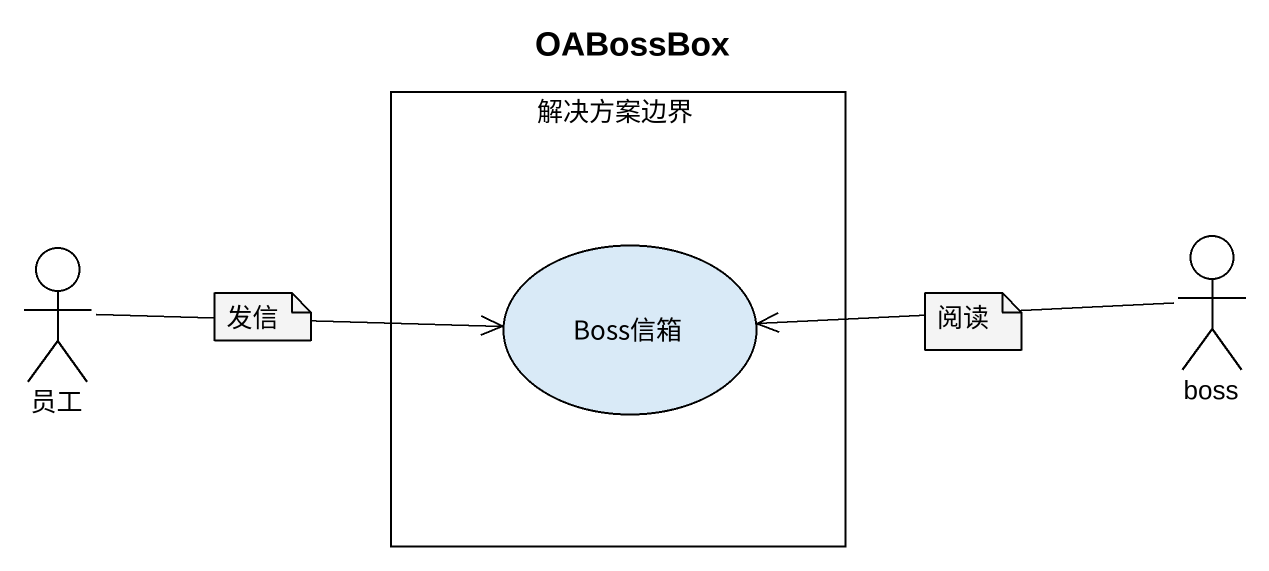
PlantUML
@startuml
title OABossBox
rectangle 解决方案边界 {
  usecase Boss信箱
}
actor 员工
actor boss
员工 -right-> Boss信箱
boss -left-> Boss信箱
note as N1
  发信
end note
note as N2
  阅读
end note
@enduml
